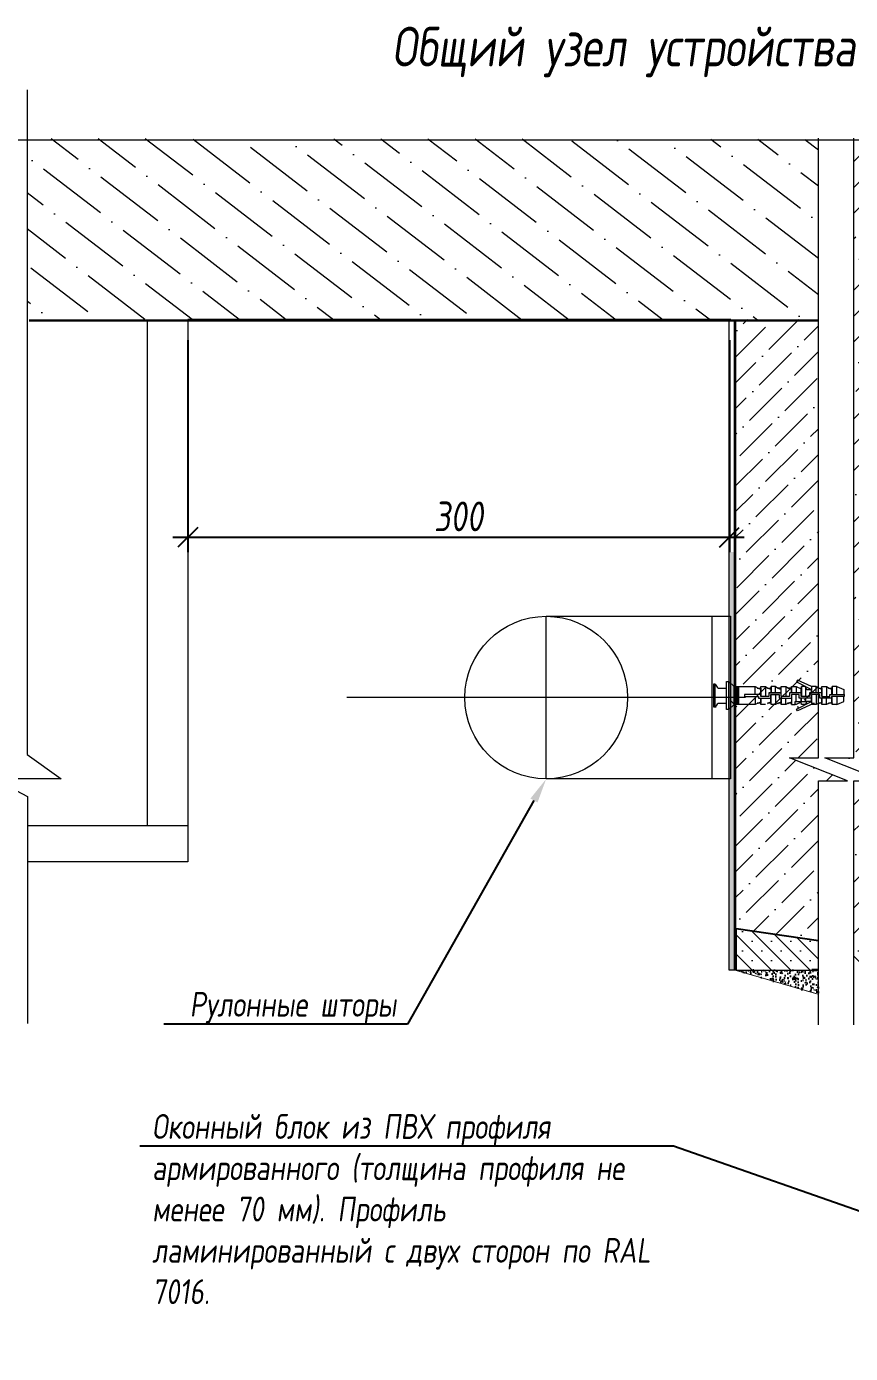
# Model space of a CAD drawing. Header units: millimetres. Extents: x 215300 to 349394, y -116838 to -1602.
# Drawn here: x 269156 to 277471, y -89242 to -75852 of the extents above; entities that cross this region are included whole.
import ezdxf
from ezdxf import colors
from ezdxf.entities.mleader import LeaderData, LeaderLine
from ezdxf.math import Vec2, Vec3

# ---------------------------------------------------------------- set-up
doc = ezdxf.new("R2010")
doc.units = ezdxf.units.MM
doc.layers.get('Defpoints').update_dxf_attribs({"color": 3, "lineweight": 35})
for name, color, linetype in [('!!_для разрезов', 7, 'Continuous'), ('АР_Таблицы', 250, 'Continuous'), ('Тонкая', 7, 'Continuous')]:
    doc.layers.add(name, color=color, linetype=linetype)
for name, color, linetype, lineweight in [('+АР_Размеры', 252, 'Continuous', 9), ('_Штриховки', 250, 'Continuous', 13), ('PDF _Геометрия', 7, 'Continuous', 0), ('TN-СТЯЖКА', 252, 'Continuous', 15), ('АР_Гидроизол', 162, 'Continuous', 9), ('АР_Перекрытие', 250, 'Continuous', 30), ('АР_Тонкие', 250, 'Continuous', 5), ('АР_Штриховка', 253, 'Continuous', 13), ('Рисунок', 6, 'Continuous', 35)]:
    doc.layers.add(name, color=color, linetype=linetype, lineweight=lineweight)
doc.styles.add('Архитект', font='isocpeur.ttf', dxfattribs={"width": 0.8, "oblique": 8})
doc.dimstyles.new('KK 100', dxfattribs={"dimscale": 100, "dimtxt": 3, "dimasz": 2, "dimexe": 1.5, "dimexo": 2, "dimtad": 1, "dimdec": 0, "dimrnd": 5, "dimtxsty": 'Архитект', "dimblk": 'OBLIQUE', "dimcen": 2.5, "dimdle": 1.5, "dimadec": 0, "dimazin": 0, "dimtfac": 1, "dimtdec": 0, "dimtmove": 0, "dimatfit": 3, "dimarcsym": 0})

# ---------------------------------------------------------------- blocks, each defined once
blk = doc.blocks.new('_Oblique')
at = {"color": 0, "linetype": 'ByBlock', "lineweight": -2}
blk.add_line((-0.5, -0.5), (0.5, 0.5), dxfattribs=at)
blk = doc.blocks.new('*D35')
at = {"layer": 'Defpoints', "color": 0, "transparency": 16777216}
for p in [(270783, -78817), (276249, -78817), (270783, -81007)]:
    blk.add_point(p, dxfattribs=at)
at = {"layer": 'АР_Гидроизол', "color": 0, "lineweight": -2, "transparency": 16777216}
for p, q in [((270783, -79017), (270783, -81157)), ((276249, -79017), (276249, -81157)), ((276399, -81007), (270633, -81007))]:
    blk.add_line(p, q, dxfattribs=at)
at = {"layer": 'АР_Гидроизол', "color": 0, "lineweight": -2, "transparency": 16777216, "xscale": 200, "yscale": 200, "zscale": 200, "rotation": 180}
blk.add_blockref('_Oblique', (270783, -81007), dxfattribs=at)
at = {"layer": 'АР_Гидроизол', "color": 0, "lineweight": -2, "transparency": 16777216, "xscale": 200, "yscale": 200, "zscale": 200}
blk.add_blockref('_Oblique', (276249, -81007), dxfattribs=at)
at = {"layer": 'АР_Гидроизол', "color": 0, "transparency": 16777216, "insert": (273516, -80795), "char_height": 300, "attachment_point": 5, "style": 'Архитект'}
blk.add_mtext('300', dxfattribs=at)

msp = doc.modelspace()

# ---------------------------------------------------------------- hatches: boundary and pattern name
at = {"layer": '!!_для разрезов', "linetype": 'Continuous', "lineweight": 18}
h = msp.add_hatch(dxfattribs=at)
h.set_pattern_fill('SACNCR', color=253, scale=57.83317)
h.set_pattern_definition([(135, (1243847.28, -1217702.47), (97.379378, 97.379378), []), (135, (1243749.9, -1217702.47), (97.379378, 97.379378), [0, -137.715236])])
h.paths.add_polyline_path([(277147.932, -85373.428), (277147.932, -85073.479), (276316.365, -84952.403), (276318.249, -85373.428)])
h.paths.add_polyline_path([(277506.564, -85125.696), (277506.564, -85373.428), (278092.702, -85373.428), (279208.023, -85382.392), (279208.023, -85373.428)])
h = msp.add_hatch()
h.set_pattern_fill('AR-CONC', scale=0.578332, angle=180, style=0)
h.set_pattern_definition([(130, (3383646.26, 2003081.68), (-105.3631696, -9.2180785), [11.017219, -121.189408]), (185, (3383646.26, 2003081.68), (20.3820435, 110.4941134), [8.813775, -96.9515265]), (79.549, (3383637.48, 2003080.92), (-84.981507, 101.275532), [9.3631903, -102.9950928]), (133.8158, (3383646.26, 2003111.06), (-156.773603, -24.314411), [16.5258284, -181.784112]), (83.3644, (3383633.2, 2003109.04), (-137.298395, 143.094043), [14.0447854, -154.492639]), (188.816, (3383646.26, 2003111.06), (-137.29861, 143.0937895), [13.220663, -145.42729]), (159, (3383631.57, 2003103.72), (-87.6836915, -59.1433913), [11.017219, -121.189408]), (214, (3383631.57, 2003103.72), (-35.7420722, 106.52174), [8.813775, -96.9515265]), (108.5486, (3383624.27, 2003098.79), (-123.4255223, 47.3785857), [9.3631903, -102.9950928]), (142.5, (3383646.263, 2003081.684), (-1.78623717, 48.9008595), [0, -95.7763565, 0, -98.420489, 0, -97.3187671]), (172.5, (3383646.263, 2003081.684), (-38.6439291, 57.9376023), [0, -56.11436835, 0, -93.5729127, 0, -37.0913037]), (212.5, (3383679.02, 2003081.684), (-78.41633964, -3.31311426), [0, -36.7240631, 0, -114.5790767, 0, -152.0376211]), (222.5, (3383693.71, 2003081.684), (-85.6678015, 14.7049458), [0, -47.741282, 0, -76.0922587, 0, -107.9687454])])
h.paths.add_polyline_path([(276248.516, -85373.428), (276305.193, -85373.428), (276305.193, -81153.187), (276248.516, -81153.187)])
h = msp.add_hatch()
h.set_pattern_fill('AR-CONC', scale=0.578332, angle=180, style=0)
h.set_pattern_definition([(130, (3384423.07, 2003510.81), (-105.3631696, -9.2180785), [11.017219, -121.189408]), (185, (3384423.07, 2003510.81), (20.3820435, 110.4941134), [8.813775, -96.9515265]), (79.549, (3384414.29, 2003510.04), (-84.981507, 101.275532), [9.3631903, -102.9950928]), (133.8158, (3384423.07, 2003540.19), (-156.773603, -24.314411), [16.5258284, -181.784112]), (83.3644, (3384410, 2003538.16), (-137.298395, 143.094043), [14.0447854, -154.492639]), (188.816, (3384423.07, 2003540.19), (-137.29861, 143.0937895), [13.220663, -145.42729]), (159, (3384408.38, 2003532.84), (-87.6836915, -59.1433913), [11.017219, -121.189408]), (214, (3384408.38, 2003532.84), (-35.7420722, 106.52174), [8.813775, -96.9515265]), (108.5486, (3384401.08, 2003527.91), (-123.4255223, 47.3785857), [9.3631903, -102.9950928]), (142.5, (3384423.07, 2003510.806), (-1.78623717, 48.9008595), [0, -95.7763565, 0, -98.420489, 0, -97.3187671]), (172.5, (3384423.07, 2003510.806), (-38.6439291, 57.9376023), [0, -56.11436835, 0, -93.5729127, 0, -37.0913037]), (212.5, (3384455.83, 2003510.806), (-78.41633964, -3.31311426), [0, -36.7240631, 0, -114.5790767, 0, -152.0376211]), (222.5, (3384470.52, 2003510.806), (-85.6678015, 14.7049458), [0, -47.741282, 0, -76.0922587, 0, -107.9687454])])
h.paths.add_polyline_path([(276305.193, -85373.428), (277147.932, -85617.617), (277147.932, -85373.428)])
at = {"layer": '_Штриховки'}
h = msp.add_hatch(dxfattribs=at)
h.set_pattern_fill('ANSI36', color=256, scale=57.83317, angle=90, style=0)
h.set_pattern_definition([(225, (291805.99, 16806), (-357.05772, -97.37938), [459.0508, -91.81016, 0, -91.81016])])
h.paths.add_polyline_path([(277147.932, -85071.287), (277147.932, -83463.33), (277440.347, -83463.33), (276855.516, -83230.198), (277147.932, -83230.198), (277147.932, -78809.311), (276305.193, -78809.311), (276305.193, -84947.688)])
h.paths.add_polyline_path([(277506.564, -83463.33), (277506.564, -85123.886), (279208.023, -85373.428), (280136.318, -85373.428), (280827.352, -83980.806), (280827.352, -82760.649), (279294.324, -82760.649), (279207.575, -82673.9), (279294.324, -82587.15), (280827.352, -82587.15), (280827.352, -76993.711), (277506.564, -76993.711), (277506.564, -83230.198), (277214.149, -83230.198), (277798.98, -83463.33)])
at = {"layer": 'АР_Штриховка', "lineweight": 0, "transparency": 33554559}
h = msp.add_hatch(dxfattribs=at)
h.set_pattern_fill('ANSI36', color=256, scale=91.168291, angle=97.4338889)
h.set_pattern_definition([(142.433889, (-14509558.7, 287218.75), (-577.9966104, 79.393882), [723.64831, -144.729662, 0, -144.729662])])
h.paths.add_polyline_path([(277147.932, -78817.077), (277147.932, -76993.711), (269162.443, -76983.346), (269162.443, -78806.712)])

# ---------------------------------------------------------------- linework, layer by layer
at = {"layer": '!!_для разрезов', "color": 251, "linetype": 'Continuous', "lineweight": 18, "elevation": 0}
msp.add_lwpolyline([(277147.932, -85073.479), (276316.365, -84952.403), (276318.249, -85373.428), (277147.932, -85373.428)], dxfattribs=at)
at = {"layer": '+АР_Размеры', "ltscale": 100, "elevation": 0}
for points in [[(269162.443, -76488.891), (269162.443, -83198.261), (269505.701, -83444.83), (268824.518, -83444.83), (269165.109, -83621.133), (269165.109, -85912.779)], [(268736.399, -76993.711), (279253.264, -76993.711), (279253.264, -77286.127), (279486.396, -76701.295), (279486.396, -76993.711), (283816.262, -76993.711)], [(277147.932, -85924.616), (277147.932, -83463.33), (277440.347, -83463.33), (276855.516, -83230.198), (277147.932, -83230.198), (277147.932, -76977.603)], [(277506.564, -85924.616), (277506.564, -83463.33), (277798.98, -83463.33), (277214.149, -83230.198), (277506.564, -83230.198), (277506.564, -76977.603)]]:
    msp.add_lwpolyline(points, dxfattribs=at)
at = {"const_width": 8.675, "elevation": 0}
for points in [[(276248.516, -85373.428), (276248.516, -78817.077)], [(277147.932, -85617.617), (276305.193, -85373.428)]]:
    msp.add_lwpolyline(points, dxfattribs=at)
at = {"layer": 'PDF _Геометрия', "lineweight": 18}
msp.add_line((276412.256, -82623.855), (272388.374, -82623.855), dxfattribs=at)
at = {"layer": 'PDF _Геометрия', "lineweight": 18, "elevation": 0}
for points in [[(276264.282, -78809.311), (270783.139, -78809.311), (270783.139, -84279.409), (269165.109, -84279.409)], [(270376.417, -83912.935), (270376.417, -78809.311)], [(276297.209, -82692.515), (276245.224, -82744.561), (276221.484, -82744.561), (276221.484, -82460.654), (276245.224, -82460.654), (276297.209, -82512.699), (276510.139, -82512.699), (276538.506, -82526.894)], [(276245.224, -82744.561), (276245.224, -82460.654)], [(277125.311, -82574.229), (277125.311, -82512.711), (277077.954, -82512.711), (276936, -82446.47), (276926.504, -82465.402), (277077.954, -82541.102)], [(276131.637, -82526.906), (276221.484, -82526.906)], [(276538.506, -82678.319), (276510.139, -82692.515), (276297.209, -82692.515), (276297.209, -82512.711)], [(276316.201, -82692.515), (276316.201, -82512.711)], [(276325.576, -82692.515), (276325.576, -82512.711)], [(276335.071, -82512.723), (276335.071, -82692.528)], [(276344.567, -82692.515), (276344.567, -82512.711)], [(276566.872, -82593.16), (276401.3, -82593.16), (276401.3, -82612.079), (276543.253, -82612.079), (276543.253, -82631.01), (276666.337, -82631.01)], [(276510.139, -82593.148), (276510.139, -82512.711)], [(276510.139, -82612.079), (276510.139, -82692.528)], [(276529.131, -82526.906), (276566.872, -82526.906), (276566.872, -82541.102), (276566.872, -82612.079)], [(276566.872, -82526.906), (276566.872, -82512.711), (276614.23, -82512.711), (276614.23, -82612.079)], [(276647.345, -82574.229), (276770.428, -82574.229), (276647.345, -82574.229), (276647.345, -82612.079), (276566.872, -82612.079), (276566.872, -82593.148), (276566.872, -82512.711)], [(276614.23, -82512.711), (276637.848, -82526.906)], [(276667.92, -82541.224), (276633.223, -82526.906), (276666.337, -82526.906), (276670.963, -82512.711)], [(276666.337, -82526.906), (276666.337, -82541.102), (276666.337, -82574.229)], [(276666.337, -82664.137), (276666.337, -82593.16), (276751.435, -82593.16), (276751.435, -82631.01), (276874.519, -82631.01)], [(276713.574, -82574.229), (276713.574, -82512.711), (276670.963, -82512.711), (276670.963, -82574.229)], [(276670.963, -82692.515), (276670.963, -82635.733), (276670.963, -82593.148)], [(276713.574, -82512.711), (276741.939, -82526.906)], [(276713.574, -82593.16), (276713.574, -82692.528)], [(276770.428, -82612.079), (276770.428, -82541.102), (276770.428, -82526.906), (276737.193, -82526.906), (276772.011, -82541.224)], [(276973.863, -82574.229), (276855.528, -82574.229), (276855.528, -82612.079), (276770.428, -82612.079), (276770.428, -82512.711), (276817.665, -82512.711), (276817.665, -82612.079)], [(276770.428, -82526.906), (276770.428, -82512.711)], [(276817.665, -82512.711), (276846.031, -82526.906)], [(276874.519, -82526.906), (276874.519, -82541.102), (276874.519, -82574.229), (276874.519, -82512.711), (276874.519, -82526.906), (276836.656, -82526.906)], [(277077.954, -82631.01), (276954.87, -82631.01), (276954.87, -82593.148), (276874.519, -82593.148), (276874.519, -82664.124), (276874.519, -82678.319), (276836.656, -82678.319)], [(276874.519, -82512.711), (276912.382, -82512.711), (276921.755, -82512.711), (276973.863, -82536.379)], [(276874.519, -82593.16), (276874.519, -82692.528), (276912.382, -82692.528), (276912.382, -82664.137), (276921.755, -82664.137), (276921.755, -82593.16)], [(276921.755, -82512.711), (276921.755, -82574.229)], [(277281.387, -82631.01), (277163.051, -82631.01), (277163.051, -82593.16), (277077.954, -82593.16), (277077.954, -82659.401), (277077.954, -82678.332), (277106.32, -82678.332), (276936, -82758.768), (276926.504, -82739.837), (277077.954, -82664.137)], [(277182.044, -82574.229), (277058.961, -82574.229), (277058.961, -82612.079), (276973.863, -82612.079), (276973.863, -82536.379), (276978.609, -82512.711)], [(277021.098, -82612.079), (277021.098, -82526.906), (277016.472, -82512.711), (276978.609, -82512.711), (276978.609, -82612.079)], [(276978.609, -82664.124), (277021.098, -82664.124), (277030.594, -82664.124), (277035.342, -82659.401), (277077.954, -82659.401), (277077.954, -82593.16)], [(277077.954, -82512.711), (277077.954, -82545.838), (277077.954, -82574.229), (277077.954, -82545.838), (277035.342, -82545.838), (277021.098, -82526.906)], [(277125.311, -82512.711), (277153.678, -82526.906)], [(277125.311, -82593.16), (277125.311, -82692.528)], [(277144.181, -82526.919), (277182.044, -82526.919), (277182.044, -82541.114), (277182.044, -82612.079), (277182.044, -82512.711), (277229.403, -82512.711), (277229.403, -82612.079)], [(277182.044, -82526.906), (277182.044, -82512.711)], [(277182.044, -82612.079), (277262.516, -82612.079), (277262.516, -82593.16), (277409.218, -82593.16), (277409.218, -82612.079), (277281.387, -82612.079), (277281.387, -82664.137)], [(277229.403, -82512.711), (277257.768, -82526.906)], [(277286.135, -82526.906), (277281.387, -82541.102), (277281.387, -82593.16)], [(277333.494, -82593.148), (277333.494, -82512.711), (277286.135, -82512.711), (277286.135, -82593.16)], [(277286.135, -82692.515), (277286.135, -82612.079)], [(277333.494, -82512.711), (277404.47, -82541.102), (277404.47, -82593.16)], [(277333.494, -82612.079), (277333.494, -82692.528), (277404.47, -82664.137), (277404.47, -82612.079)], [(276131.637, -82678.319), (276221.484, -82678.319)], [(276261.903, -82654.081), (276325.819, -82718.045)], [(276566.872, -82692.515), (276566.872, -82635.733), (276566.872, -82664.124), (276566.872, -82678.319), (276529.009, -82678.319)], [(276614.23, -82692.515), (276566.872, -82692.515), (276566.872, -82678.319)], [(276666.337, -82664.124), (276666.337, -82678.319), (276633.223, -82678.319)], [(276741.939, -82678.319), (276713.574, -82692.515), (276670.963, -82692.515), (276666.337, -82678.319)], [(276817.665, -82692.515), (276770.428, -82692.515), (276770.428, -82631.01), (276770.428, -82664.124), (276770.428, -82678.319), (276737.313, -82678.319)], [(276770.428, -82692.515), (276770.428, -82678.319)], [(276846.031, -82678.319), (276817.665, -82692.515), (276817.665, -82630.998)], [(276874.519, -82692.528), (276874.519, -82678.332)], [(277030.594, -82664.124), (277016.351, -82692.515), (276978.609, -82692.515), (276973.863, -82668.86), (276921.755, -82692.515), (276912.259, -82692.515)], [(276921.755, -82664.124), (276973.863, -82664.124), (276978.609, -82664.124), (276978.609, -82631.01)], [(276973.863, -82664.124), (276973.863, -82631.01)], [(277021.098, -82664.124), (277021.098, -82631.01)], [(277153.678, -82678.319), (277125.19, -82692.515), (277077.954, -82692.515)], [(277229.403, -82692.515), (277182.044, -82692.515), (277182.044, -82631.01), (277182.044, -82664.124), (277182.044, -82678.319), (277144.181, -82678.319)], [(277182.044, -82692.515), (277182.044, -82678.319)], [(277257.768, -82678.319), (277229.403, -82692.515), (277229.403, -82630.998)], [(277281.387, -82664.124), (277286.135, -82678.319), (277248.274, -82678.319)], [(277333.494, -82692.528), (277286.135, -82692.528), (277286.135, -82678.332)], [(269165.109, -83912.935), (270783.139, -83912.935)]]:
    msp.add_lwpolyline(points, dxfattribs=at)
for points in [[(276261.538, -83444.589), (274400.315, -83444.589), (274400.315, -81803.163), (276261.538, -81803.163)], [(276261.538, -83444.589), (276075.026, -83444.589), (276075.026, -81803.163), (276261.538, -81803.163)], [(276093.775, -82720.905), (276093.775, -82484.32), (276103.27, -82484.32), (276103.27, -82720.905)]]:
    msp.add_lwpolyline(points, close=True, dxfattribs=at)
msp.add_lwpolyline([(277284.795, -82541.564, 0.002048264), (277248.274, -82526.906), (277286.135, -82526.906), (277286.135, -82512.711)], format="xyb", dxfattribs=at)
at = {"layer": 'PDF _Геометрия', "lineweight": 18}
msp.add_circle((274400.299, -82623.855), 820.692, dxfattribs=at)
for centre, radius, start, end in [((276250.081, -82413.898), 161.614, 206.8007769, 224.8033621), ((274987.122, -86393.773), 4164.509, 67.6820776, 68.2007535), ((275298.992, -86383.144), 4153.026, 67.6818414, 68.2019624), ((275438.272, -86803.216), 4605.9, 67.7074807, 68.176462), ((276249.817, -82795.908), 161.308, 135.1732749, 153.2067677), ((273460.307, -75053.543), 8224.377, 291.9522171, 292.210329), ((259461.934, -40152.22), 45865.416, 291.9875713, 292.0339955), ((260731.715, -43035.703), 42755.222, 291.9858123, 292.0356137), ((273780.397, -75057.852), 8215.691, 291.8821883, 292.1413482), ((274510.625, -76098.189), 7094.585, 291.8334679, 292.1409715), ((274641.35, -76198.358), 6989.98, 291.9009777, 292.2121507)]:
    msp.add_arc(centre, radius, start, end, dxfattribs=at)
at = {"layer": 'TN-СТЯЖКА', "elevation": 0}
msp.add_lwpolyline([(276305.193, -85373.428), (276248.516, -85373.428), (276248.516, -78817.077), (276305.193, -78817.077)], close=True, dxfattribs=at)
at = {"layer": 'АР_Перекрытие', "lineweight": 30, "ltscale": 100, "elevation": 0}
msp.add_lwpolyline([(277147.932, -78817.077), (269180.955, -78817.077)], dxfattribs=at)
at = {"layer": 'Рисунок'}
for p, q in [((276305.193, -78817.077), (276305.193, -85373.428)), ((277147.932, -85373.428), (277082.001, -85373.428))]:
    msp.add_line(p, q, dxfattribs=at)
at = {"layer": 'Тонкая', "ltscale": 100}
msp.add_line((276316.365, -84952.403), (277147.932, -85073.479), dxfattribs=at)

# ---------------------------------------------------------------- texts
at = {"layer": 'АР_Таблицы', "lineweight": 9, "insert": (276566.918, -76108.675), "char_height": 400, "width": 9573.43855, "attachment_point": 5, "style": 'Архитект'}
msp.add_mtext('Общий узел устройства подоконника', dxfattribs=at)

# ---------------------------------------------------------------- dimensions: what is measured, and where the dimension line sits
at = {"layer": 'АР_Гидроизол'}
dim = msp.add_linear_dim(base=(270783.139, -81007.026), p1=(276248.516, -78817.077), p2=(270783.139, -78817.077), text='300', dimstyle='KK 100', dxfattribs=at)
dim.commit()
dim.dimension.update_dxf_attribs({"geometry": '*D35', "text_midpoint": (273515.828, -80794.526)})

# ---------------------------------------------------------------- leaders
at = {"layer": 'АР_Тонкие'}
ml = msp.add_multileader_mtext('Standard', dxfattribs=at)
ml.set_content('\\pxsm1,ql;Рулонные шторы', color=256, style='Архитект')
ml.set_leader_properties()
ml.build(insert=Vec2(0, 0))
ml.multileader.update_dxf_attribs({"text_left_attachment_type": 6, "text_right_attachment_type": 6, "dogleg_length": 100, "arrow_head_size": 250})
ctx = ml.context
ctx.base_point, ctx.char_height, ctx.arrow_head_size, ctx.landing_gap_size, ctx.plane_origin, ctx.plane_x_axis = Vec3(272901.875, -85918.94), 250, 250, 25, Vec3(248789.583, -99772.839), Vec3(-1, 0)
ctx.left_attachment, ctx.right_attachment = 6, 6
notes = []
notes.append((ctx, [(1, (1, 1, 0), (273001.875, -85918.94), (-1, 0), 100, [(0, [(274400.274, -83444.547)], 0, [])])]))
ctx.mtext.insert, ctx.mtext.width, ctx.mtext.defined_height, ctx.mtext.flow_direction = Vec3(270801.74, -85593.94), 3072.44462, 660.993, 5
ml = msp.add_multileader_mtext('Standard', dxfattribs=at)
ml.set_content('\\pxqlsm1;Оконный блок из ПВХ профиля армированного (толщина профиля не менее 70 мм). Профиль ламинированный с двух сторон по RAL 7016.', color=256, style='Архитект')
ml.set_leader_properties()
ml.build(insert=Vec2(0, 0))
ml.multileader.update_dxf_attribs({"text_left_attachment_type": 6, "text_right_attachment_type": 6, "dogleg_length": 100, "arrow_head_size": 250})
ctx = ml.context
ctx.base_point, ctx.char_height, ctx.arrow_head_size, ctx.landing_gap_size, ctx.plane_origin, ctx.plane_x_axis = Vec3(275586.324, -87151.823), 250, 250, 25, Vec3(258804.125, -103427.904), Vec3(-1, 0)
ctx.left_attachment, ctx.right_attachment = 6, 6
notes.append((ctx, [(1, (1, 1, 0), (275686.324, -87151.823), (-1, 0), 100, [(0, [(279454.273, -88469.122)], 0, [])])]))
ctx.mtext.insert, ctx.mtext.width, ctx.mtext.defined_height, ctx.mtext.flow_direction = Vec3(270423.216, -86826.823), 5208.75, 325, 5
for ctx, leaders in notes:
    for number, flags, end, landing, length, lines in leaders:
        leader = LeaderData()
        leader.index, (leader.has_last_leader_line, leader.has_dogleg_vector, leader.attachment_direction) = number, flags
        leader.last_leader_point, leader.dogleg_vector, leader.dogleg_length = Vec3(end), Vec3(landing), length
        for number, points, colour, breaks in lines:
            line = LeaderLine()
            line.index, line.vertices, line.color, line.breaks = number, Vec3.list(points), colors.encode_raw_color(colour), breaks
            leader.lines.append(line)
        ctx.leaders.append(leader)

doc.saveas('drawing.dxf')
